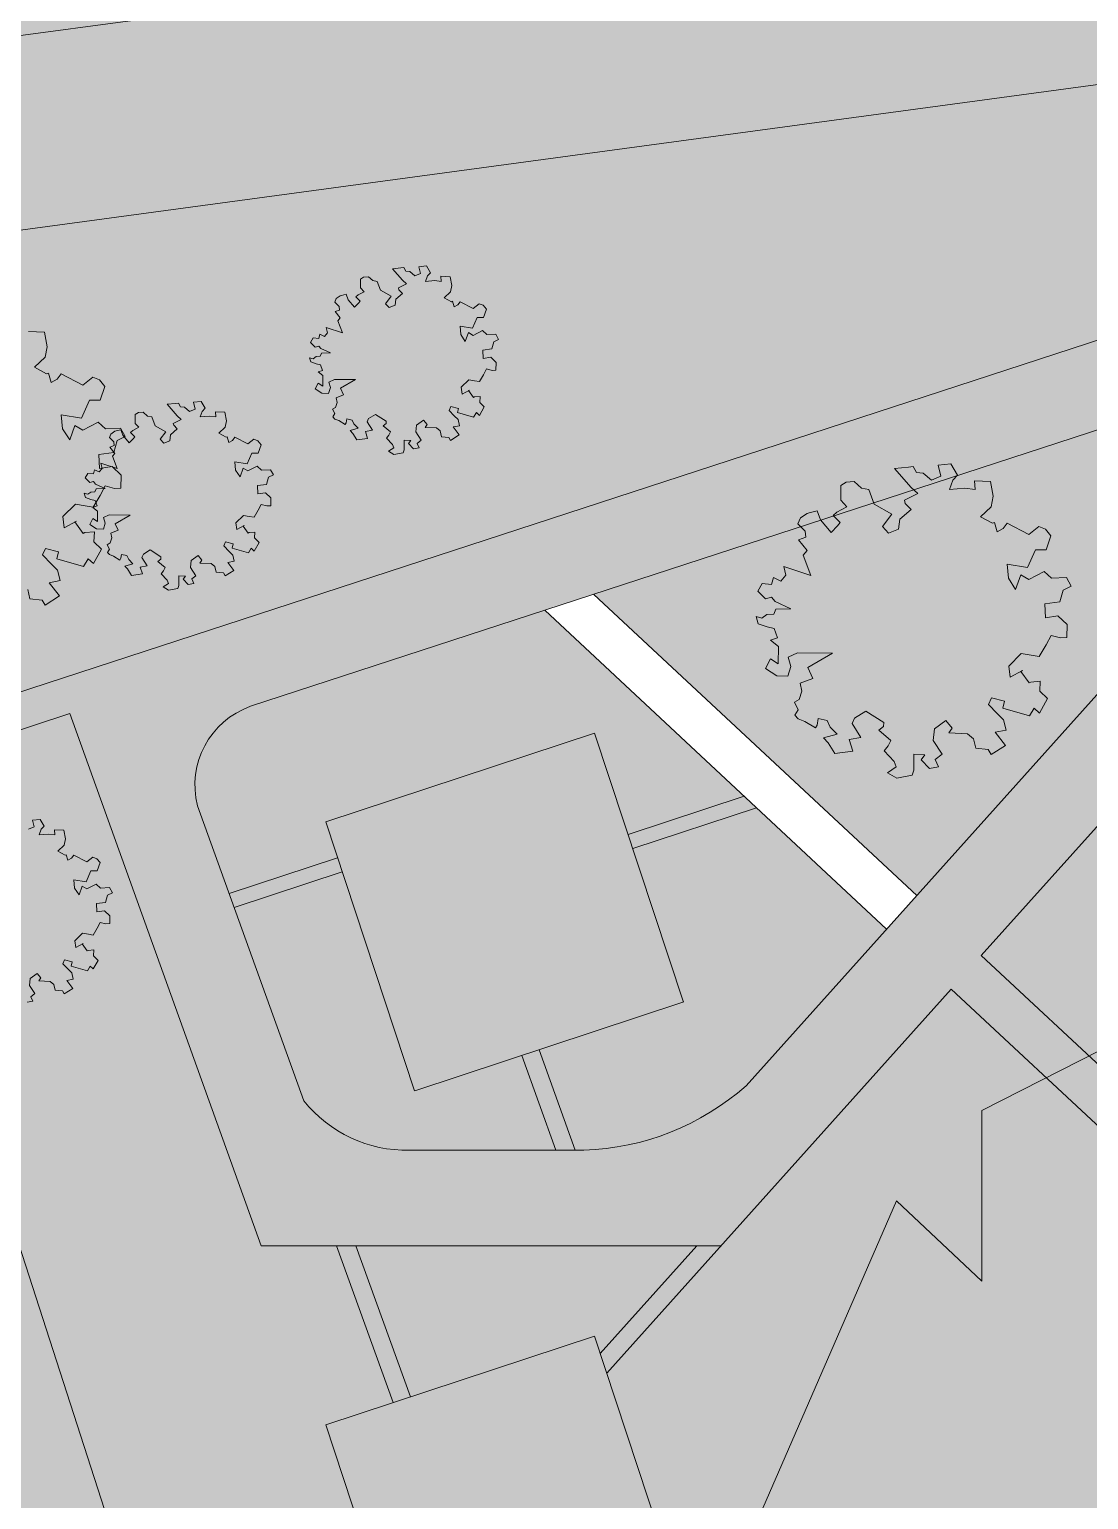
# Model space of a CAD drawing. Header units: millimetres. Extents: x 145836 to 266027, y 108786 to 206069.
# Drawn here: x 164393 to 167572, y 135377 to 139788 of the extents above; entities that cross this region are included whole.
import ezdxf

# ---------------------------------------------------------------- set-up
doc = ezdxf.new("R2010")
doc.units = ezdxf.units.MM
doc.layers.get('0').update_dxf_attribs({"color": 250})

msp = doc.modelspace()

# ---------------------------------------------------------------- hatches: boundary and pattern name
at = {"lineweight": 20}
msp.add_hatch(color=254, dxfattribs=at).paths.add_polyline_path([(172099.6, 144007.3), (169946.1, 143727.9, -0.403942), (169378.6, 144089.5), (169328.2, 144480), (168943.8, 144430.1), (168989.9, 144048.5, -0.417647), (168697, 143565.8), (166931.1, 143323.9), (166931.1, 142306.7, -0.230552), (167124.4, 142051.3), (167176.9, 141662.2, -0.356031), (166931.1, 141319), (166931.1, 140849.1), (167005.1, 140859.1, -0.742749), (167102.2, 140139), (166931.1, 140115.9), (166931.1, 139532), (172099.6, 140229.3), (172099.6, 142002.4), (167989, 141459.1, -0.388424), (167590.2, 141702), (167548.1, 142014.2, -0.478579), (167927.7, 142499.5), (172099.6, 143041.6)])
h = msp.add_hatch(color=254, dxfattribs=at)
h.paths.add_polyline_path([(166931.1, 143323.9), (165591.1, 143140.4, -0.426777), (165305.4, 143332.3), (165225.8, 143947.7), (164631.7, 143870.6, -0.392832), (164896.2, 143672.9), (164943.4, 143308.2, -0.433966), (164737.1, 143029.6), (162176.7, 142697.4), (162176.7, 141752.3), (166692.5, 142339, -0.169222), (166931.1, 142306.7)])
h.paths.add_polyline_path([(166931.1, 140849.1), (166931.1, 141319, -0.06854), (166840.7, 141307.3), (162176.7, 140691), (162176.7, 140293.8), (162203.5, 140210.6)])
h.paths.add_polyline_path([(166931.1, 139532), (166931.1, 140115.9), (162429.1, 139508.6), (162536.4, 139175), (162633.9, 139208.2), (162633.9, 138677.5), (162636.5, 138678.4, -0.285443), (163002.8, 139002.1)])
h.paths.add_polyline_path([(162176.7, 142697.4), (158376.8, 142204.4, -0.336821), (158104.6, 142412.3), (158041.3, 142766, -0.372042), (158199.3, 143036), (157401.4, 142932.5, -0.386929), (157642.8, 142730), (157702.8, 142341.7, -0.418231), (157478.6, 142087.8), (156748.8, 141993.1), (156748.8, 141047), (162176.7, 141752.3)])
at = {"lineweight": 13}
h = msp.add_hatch(color=5, dxfattribs=at)
h.set_gradient(color1=(194, 223, 180), color2=(197, 224, 184), centered=1, one_color=1, tint=0.8)
h.paths.add_polyline_path([(166933.1, 141319.5, 0.354307), (167176.9, 141662.2), (167124.4, 142051.3, 0.374648), (166744.4, 142345.8), (155955.9, 140944, 0.443182), (155615.1, 140398), (158688.2, 131156, 0.375268), (159051, 130969.7), (159363, 131071.5, 0.375129), (159546.4, 131410.3), (156950.9, 139366.8, -0.572776), (157409.8, 140061), (160112.5, 140418.2), (160203.1, 140607.8), (161900.9, 141151.9), (162054.3, 140674.8)])
h.paths.add_polyline_path([(167102.2, 140139, 0.742749), (167005.1, 140859.1), (162203.5, 140210.6), (162429.1, 139508.6)])
h.paths.add_polyline_path([(157735.8, 139607.3, 0.43561), (157497.5, 139229.6), (158300.3, 136768.6, 0.322783), (158485.3, 136656.7), (158896.6, 136791.2), (158783.1, 137142.1), (159932.4, 137513.8), (159932.4, 139903.9)], flags=17)
at = {"lineweight": 20}
h = msp.add_hatch(color=256, dxfattribs=at)
h.set_gradient(color1=(194, 223, 180), color2=(197, 224, 184), centered=1, one_color=1, tint=0.8)
h.paths.add_polyline_path([(163540.4, 138680.9), (163876.9, 137640.8), (168111.9, 139022.3), (168586.2, 138580.3), (168722.6, 138716.8), (168565.4, 138854.1), (169124.2, 139494.4), (169764, 138935.4), (169205.2, 138295.1), (168763.7, 138680.9), (168626, 138543.2), (168038.6, 137888.3), (169430.7, 136591.1, 0.050246), (169464.5, 136620.6), (169470.8, 136627.6, 0.38277), (169464.5, 136926.9), (169225.4, 137152.2), (171272.5, 139434.4), (171272.5, 140117.7), (163002.8, 139002.1, 0.285443), (162636.5, 138678.4), (162787.3, 138729.7), (162787.3, 138437.3)])
at = {"lineweight": 20, "true_color": 0xfff1c7}
h = msp.add_hatch(color=254, dxfattribs=at)
h.paths.add_polyline_path([(168038.6, 137888.3), (168626, 138543.2), (168111.9, 139022.3), (163876.9, 137640.8), (163910.2, 137537.8), (164514.4, 137734.9), (165089.4, 136138.1), (166468.8, 136138.1), (167159.8, 136908.6), (167445.4, 136642.5), (167573.6, 136707.7), (167250, 137009.2), (167948.4, 137787.8), (169344.3, 136486.6), (169434.7, 136587.4)])
h.paths.add_polyline_path([(166544.2, 136618.5, -0.191587), (166007.7, 136425), (165533.8, 136425, -0.232235), (165217, 136573.2), (164914.5, 137413.2, -0.459959), (165069.7, 137761), (167979.3, 138710.2, -0.666423), (168227.1, 138494.7)], flags=16)
h.paths.add_polyline_path([(166575.9, 137452.5), (166204.2, 137329.9), (166356.4, 136869.5), (165549.5, 136603.3), (165282.8, 137410.2), (166089.7, 137676.4), (166190.2, 137372.3), (166538.6, 137487.3)], flags=0)
at = {"lineweight": 20}
h = msp.add_hatch(color=256, dxfattribs=at)
h.set_gradient(color1=(194, 223, 180), color2=(197, 224, 184), centered=1, one_color=1, tint=0.8)
h.paths.add_polyline_path([(167056.4, 137189.6), (168227.1, 138494.7, 0.566748), (168028, 138726.1), (166087.1, 138092.9)])
h.paths.add_polyline_path([(166089.7, 137676.4), (166190.2, 137372.3), (166538.6, 137487.3), (165940.3, 138045), (165057.1, 137756.9, 0.387234), (164898.1, 137458.8), (164993, 137195), (165318.5, 137302.4), (165282.8, 137410.2)])
h.paths.add_polyline_path([(165332.5, 137260), (165008.2, 137153), (165217, 136573.2, 0.22234), (165518.9, 136425), (165973.6, 136425), (165871.2, 136709.4), (165549.5, 136603.3)])
h.paths.add_polyline_path([(166575.9, 137452.5), (166204.2, 137329.9), (166356.4, 136869.5), (165923, 136726.6), (166031.6, 136425), (166057.7, 136425, 0.174836), (166544.2, 136618.5), (166966.1, 137088.8)])
h = msp.add_hatch(color=256, dxfattribs=at)
h.set_gradient(color1=(194, 223, 180), color2=(197, 224, 184), centered=1, one_color=1, tint=0.8)
h.paths.add_polyline_path([(168295.7, 137074.8), (169149.9, 136269.9), (169344.3, 136486.6), (167948.4, 137787.8), (167250, 137009.2), (167573.6, 136707.7)])
h = msp.add_hatch(color=256, dxfattribs=at)
h.set_gradient(color1=(194, 223, 180), color2=(197, 224, 184), centered=1, one_color=1, tint=0.8)
h.paths.add_polyline_path([(166396.5, 136138.1), (165373.6, 136138.1), (165536.8, 135685), (166089.7, 135867.3), (166106.9, 135815.3)], flags=17)
h.paths.add_polyline_path([(165549.5, 134794.2), (165282.8, 135601.2), (165485, 135667.9), (165315.6, 136138.1), (165089.4, 136138.1), (164514.4, 137734.9), (163910.2, 137537.8), (165600.4, 132312.6), (165813.4, 132550.1, 0.38277), (165807.2, 132849.4), (165568.1, 133074.7), (166528.4, 134145.3), (166528.4, 135199.1), (166996.3, 136273.1), (167251.5, 136032.6), (167251.5, 136543.9), (167445.4, 136642.5), (167159.8, 136908.6), (166126.4, 135756.4), (166356.4, 135060.4)])
at = {"lineweight": 20, "true_color": 0xbf9e7d}
h = msp.add_hatch(color=33, dxfattribs=at)
h.paths.add_polyline_path([(166089.7, 137676.4), (165282.8, 137410.2), (165549.5, 136603.3), (166356.4, 136869.5)])
h.paths.add_polyline_path([(165332.5, 137260), (165318.5, 137302.4), (164993, 137195), (165008.2, 137153)])
h.paths.add_polyline_path([(165923, 136726.6), (165871.2, 136709.4), (165973.6, 136425), (166031.6, 136425)])
h.paths.add_polyline_path([(166575.9, 137452.5), (166538.6, 137487.3), (166190.2, 137372.3), (166204.2, 137329.9)])
h.paths.add_polyline_path([(165373.6, 136138.1), (165315.6, 136138.1), (165485, 135667.9), (165536.8, 135685)])
h.paths.add_polyline_path([(166089.7, 135867.3), (165282.8, 135601.2), (165549.5, 134794.2), (166356.4, 135060.4)])
h.paths.add_polyline_path([(166468.8, 136138.1), (166396.5, 136138.1), (166106.9, 135815.3), (166126.4, 135756.4)])
at = {"lineweight": 20}
h = msp.add_hatch(color=256, dxfattribs=at)
h.set_gradient(color1=(194, 223, 180), color2=(197, 224, 184), centered=1, one_color=1, tint=0.8)
h.paths.add_polyline_path([(163910.2, 137537.8), (163054.9, 137258.8, 0.38277), (163323.1, 137125.8), (163635.3, 137227.7), (164874.1, 133787.7), (164564, 133656.6, 0.35404), (164444, 133401.4), (164883.3, 132181.2, 0.532278), (165397.2, 132086.1), (165600.4, 132312.6)])
at = {"lineweight": 13}
h = msp.add_hatch(color=252, dxfattribs=at)
h.paths.add_polyline_path([(168295.7, 137074.8), (167573.6, 136707.7), (168646.1, 135708.2), (169149.9, 136269.9)])
h.paths.add_polyline_path([(167573.6, 136707.7), (167445.4, 136642.5), (168555.7, 135607.4), (168646.1, 135708.2)])
h.paths.add_polyline_path([(167445.4, 136642.5), (167251.5, 136543.9), (167251.5, 136032.6), (166996.3, 136273.1), (166528.4, 135199.1), (166528.4, 134145.3), (167889.2, 135662.4), (168147.5, 135424.3, 0.390675), (168405.4, 135439.8), (168555.7, 135607.4)])
h.paths.add_polyline_path([(169582.5, 135862.3), (169149.9, 136269.9), (168405.4, 135439.8, -0.390675), (168147.5, 135424.3), (167889.2, 135662.4), (166528.4, 134145.3), (166528.4, 132466.6), (168871.7, 135079.1, -0.421045), (169358.6, 135101.2), (169603.6, 134872.9), (169603.6, 135362), (169592.5, 135372.3, -0.2962)])
h.paths.add_polyline_path([(169603.6, 135842.4), (169582.5, 135862.3, 0.2962), (169592.5, 135372.3), (169603.6, 135362)])
h.paths.add_polyline_path([(168872.9, 135080.5), (166528.4, 132466.6), (166528.4, 132264.6), (166829.9, 132600.7), (167217.8, 132235.1), (167473, 132505.9), (167078.4, 132877.8), (168968.5, 134985, -0.38902), (169264.6, 135004.4), (169603.6, 134688.4), (169603.6, 134872.9), (169357.9, 135101.9, 0.418549)])
h.paths.add_polyline_path([(169603.6, 134688.4), (169264.6, 135004.4, 0.38902), (168968.5, 134985), (167078.4, 132877.8), (167473, 132505.9), (167539.7, 132443.2), (167949, 132877.6), (167874.8, 132951.8), (168219.4, 133317.5), (169603.6, 132013.2)])
h.paths.add_polyline_path([(167217.8, 132235.1), (166829.9, 132600.7), (166528.4, 132264.6), (166528.4, 131369.9), (167284.5, 132172.3)])

# ---------------------------------------------------------------- linework, layer by layer
at = {"lineweight": 20}
for p, q in [((163002.8, 139002.1), (172341, 140261.8)), ((161939.3, 139442.5), (167102.2, 140139)), ((168111.9, 139022.3), (163018.2, 137360.7)), ((168028, 138726.1), (165057.1, 137756.9)), ((163540.4, 138680.9), (166618.2, 129166.3)), ((166544.2, 136618.5), (168227.1, 138494.7)), ((166087.1, 138092.9), (167056.4, 137189.6)), ((165940.3, 138045), (166966.1, 137088.8)), ((167250, 137009.2), (167948.4, 137787.8)), ((164514.4, 137734.9), (163054.9, 137258.8)), ((164514.4, 137734.9), (165089.4, 136138.1)), ((165282.8, 137410.2), (166089.7, 137676.4)), ((166356.4, 136869.5), (166089.7, 137676.4)), ((164898.1, 137458.8), (165217, 136573.2)), ((166190.2, 137372.3), (166538.6, 137487.3)), ((166204.2, 137329.9), (166575.9, 137452.5)), ((165549.5, 136603.3), (165282.8, 137410.2)), ((164993, 137195), (165318.5, 137302.4)), ((165008.2, 137153), (165332.5, 137260)), ((167250, 137009.2), (168646.1, 135708.2)), ((166126.4, 135756.4), (167159.8, 136908.6)), ((167159.8, 136908.6), (168555.7, 135607.4)), ((165550.5, 136603.7), (166357.4, 136869.8)), ((165871.2, 136709.4), (165973.6, 136425)), ((165923, 136726.6), (166031.6, 136425)), ((166057.7, 136425), (165518.9, 136425)), ((166468.8, 136138.1), (165089.4, 136138.1)), ((165315.6, 136138.1), (165485, 135667.9)), ((165373.6, 136138.1), (165536.8, 135685)), ((166106.9, 135815.3), (166396.5, 136138.1)), ((165282.8, 135601.2), (166089.7, 135867.3)), ((166356.4, 135060.4), (166089.7, 135867.3)), ((165549.5, 134794.2), (165282.8, 135601.2))]:
    msp.add_line(p, q, dxfattribs=at)
at = {"lineweight": 13}
for p, q in [((165396.6, 139044.8), (165387.1, 139038.8)), ((165387.1, 139038.8), (165387.1, 139012.6)), ((165410.9, 139046), (165396.6, 139044.8)), ((165424.1, 139034.1), (165410.9, 139046)), ((165508.7, 139072.2), (165483.6, 139069.8)), ((165483.6, 139069.8), (165513.4, 139035.3)), ((165517, 139073.4), (165508.7, 139072.2)), ((165523, 139062.6), (165517, 139073.4)), ((165534.9, 139061.5), (165523, 139062.6)), ((165550.4, 139048.4), (165534.9, 139061.5)), ((165567.1, 139055.5), (165550.4, 139048.4)), ((165584.9, 139078.1), (165562.3, 139075.7)), ((165562.3, 139075.7), (165567.1, 139055.5)), ((165582.5, 139031.7), (165588.5, 139048.4)), ((165596.8, 139057.9), (165584.9, 139078.1)), ((165588.5, 139048.4), (165596.8, 139057.9)), ((165656.4, 139046), (165627.8, 139047.2)), ((165627.8, 139047.2), (165629, 139031.7)), ((165661.2, 139019.8), (165656.4, 139046)), ((165397.8, 139000.7), (165380, 138991.2)), ((165387.1, 139012.6), (165397.8, 139000.7)), ((165437.2, 139031.7), (165424.1, 139034.1)), ((165446.7, 139005.5), (165437.2, 139031.7)), ((165478.9, 138987.6), (165446.7, 139005.5)), ((165513.4, 138996), (165493.2, 138978.1)), ((165525.3, 139024.5), (165501.5, 139012.6)), ((165501.5, 139012.6), (165502.7, 139006.7)), ((165502.7, 139006.7), (165513.4, 138996)), ((165513.4, 139035.3), (165525.3, 139024.5)), ((165610, 139034.1), (165582.5, 139031.7)), ((165629, 139031.7), (165610, 139034.1)), ((165638.6, 138982.9), (165657.6, 139000.7)), ((165657.6, 139000.7), (165661.2, 139019.8)), ((165314.4, 138980.5), (165309.7, 138969.8)), ((165309.7, 138969.8), (165322.8, 138956.7)), ((165326.3, 138988.8), (165314.4, 138980.5)), ((165322.8, 138956.7), (165324, 138946)), ((165329.9, 138990), (165326.3, 138988.8)), ((165344.2, 138993.6), (165329.9, 138990)), ((165350.2, 138976.9), (165344.2, 138993.6)), ((165369.2, 138954.3), (165350.2, 138976.9)), ((165381.2, 138966.2), (165369.2, 138954.3)), ((165380, 138991.2), (165372.8, 138985.3)), ((165372.8, 138985.3), (165385.9, 138972.2)), ((165385.9, 138972.2), (165381.2, 138966.2)), ((165462.2, 138965), (165478.9, 138987.6)), ((165472.9, 138953.1), (165462.2, 138965)), ((165490.8, 138960.3), (165472.9, 138953.1)), ((165493.2, 138978.1), (165490.8, 138960.3)), ((165660, 138971), (165638.6, 138982.9)), ((165663.6, 138972.2), (165660, 138971)), ((165668.3, 138955.5), (165663.6, 138972.2)), ((165679.1, 138961.4), (165668.3, 138955.5)), ((165686.2, 138971), (165679.1, 138961.4)), ((165725.5, 138950.7), (165686.2, 138971)), ((165743.4, 138965), (165725.5, 138950.7)), ((165755.3, 138960.3), (165743.4, 138965)), ((165764.9, 138948.3), (165755.3, 138960.3)), ((165324, 138946), (165310.8, 138941.2)), ((165310.8, 138941.2), (165326.3, 138922.2)), ((165326.3, 138922.2), (165319.2, 138913.8)), ((165319.2, 138913.8), (165332.9, 138877.2)), ((165723.2, 138891.2), (165737.5, 138923.3)), ((165737.5, 138923.3), (165756.5, 138923.3)), ((165756.5, 138923.3), (165764.9, 138948.3)), ((164438.8, 138879.5), (164391.1, 138881.5)), ((164446.8, 138835.9), (164438.8, 138879.5)), ((165245.5, 138862.4), (165237.3, 138849)), ((165261.8, 138860.9), (165245.5, 138862.4)), ((165265.6, 138873.6), (165261.8, 138860.9)), ((165279, 138866.9), (165265.6, 138873.6)), ((165287.9, 138877.3), (165279, 138866.9)), ((165332.9, 138877.2), (165284.2, 138893.5)), ((165284.2, 138893.5), (165287.9, 138877.3)), ((165688.6, 138872.2), (165686.2, 138897.2)), ((165686.2, 138897.2), (165723.2, 138891.2)), ((165701.7, 138851.9), (165688.6, 138872.2)), ((165711.2, 138878.1), (165701.7, 138851.9)), ((165725.5, 138869.8), (165711.2, 138878.1)), ((165753, 138884.1), (165725.5, 138869.8)), ((165766.1, 138872.2), (165753, 138884.1)), ((165793.5, 138873.3), (165766.1, 138872.2)), ((165801.8, 138857.9), (165793.5, 138873.3)), ((164440.8, 138804.1), (164446.8, 138835.9)), ((165237.3, 138849), (165251.4, 138834.9)), ((165251.4, 138834.9), (165261.8, 138837.9)), ((165261.8, 138837.9), (165268.5, 138830.4)), ((165268.5, 138830.4), (165296.9, 138817.2)), ((165754.1, 138825.7), (165781.6, 138829.3)), ((165755.3, 138800.7), (165754.1, 138825.7)), ((165781.6, 138829.3), (165787.5, 138850.7)), ((165787.5, 138850.7), (165801.8, 138857.9)), ((164409, 138774.3), (164440.8, 138804.1)), ((164444.8, 138754.5), (164409, 138774.3)), ((165244.7, 138799.9), (165234.3, 138802.9)), ((165234.3, 138802.9), (165238, 138790.3)), ((165238, 138790.3), (165254.4, 138784.3)), ((165253.6, 138806.6), (165244.7, 138799.9)), ((165266.3, 138807.4), (165253.6, 138806.6)), ((165254.4, 138784.3), (165267, 138781.3)), ((165270, 138816.3), (165266.3, 138807.4)), ((165267, 138781.3), (165273, 138765)), ((165296.9, 138817.2), (165270, 138816.3)), ((165778, 138804.3), (165755.3, 138800.7)), ((165794.7, 138788.8), (165778, 138804.3)), ((165793.8, 138765.4), (165794.7, 138788.8)), ((164450.7, 138756.5), (164444.8, 138754.5)), ((164458.7, 138728.7), (164450.7, 138756.5)), ((164476.5, 138738.6), (164458.7, 138728.7)), ((164488.5, 138754.5), (164476.5, 138738.6)), ((164554, 138720.8), (164488.5, 138754.5)), ((164583.8, 138744.6), (164554, 138720.8)), ((164603.7, 138736.6), (164583.8, 138744.6)), ((164619.5, 138716.8), (164603.7, 138736.6)), ((165273, 138765), (165260.3, 138760.5)), ((165260.3, 138760.5), (165274.5, 138749.3)), ((165274.5, 138749.3), (165273.8, 138717.8)), ((165292.4, 138729.8), (165308.8, 138737.9)), ((165296.8, 138713.4), (165292.4, 138729.8)), ((165308.8, 138737.9), (165372.2, 138737.1)), ((165372.2, 138737.1), (165327.4, 138711.1)), ((165689.6, 138714.1), (165711.9, 138736.4)), ((165711.9, 138736.4), (165729.8, 138733.4)), ((165729.8, 138733.4), (165743.9, 138731.2)), ((165743.9, 138731.2), (165756.6, 138752)), ((165756.6, 138752), (165765.5, 138769.1)), ((165765.5, 138769.1), (165782.7, 138764.7)), ((165782.7, 138764.7), (165793.8, 138765.4)), ((164605.6, 138675.1), (164619.5, 138716.8)), ((165260.4, 138726.8), (165251.4, 138709.7)), ((165251.4, 138709.7), (165271.5, 138696.3)), ((165273.8, 138717.8), (165260.4, 138726.8)), ((165271.5, 138696.3), (165291.6, 138695.5)), ((165291.6, 138695.5), (165296.8, 138713.4)), ((165336.3, 138691.8), (165314, 138682.9)), ((165327.4, 138711.1), (165336.3, 138691.8)), ((165691.8, 138694), (165689.6, 138714.1)), ((165714.1, 138705.9), (165691.8, 138694)), ((165711.2, 138704.4), (165714.1, 138705.9)), ((165726.1, 138683.6), (165711.2, 138704.4)), ((165729, 138685.1), (165726.1, 138683.6)), ((165746.2, 138686.5), (165729, 138685.1)), ((165745.4, 138668.7), (165746.2, 138686.5)), ((164550, 138621.6), (164573.9, 138675.1)), ((164573.9, 138675.1), (164605.6, 138675.1)), ((164832.4, 138665.5), (164807.4, 138663.1)), ((164807.4, 138663.1), (164837.2, 138628.5)), ((164840.8, 138666.6), (164832.4, 138665.5)), ((164846.7, 138655.9), (164840.8, 138666.6)), ((164858.6, 138654.7), (164846.7, 138655.9)), ((164874.1, 138641.6), (164858.6, 138654.7)), ((164890.8, 138648.8), (164874.1, 138641.6)), ((164908.7, 138671.4), (164886, 138669)), ((164886, 138669), (164890.8, 138648.8)), ((164906.3, 138625), (164912.3, 138641.6)), ((164920.6, 138651.2), (164908.7, 138671.4)), ((164912.3, 138641.6), (164920.6, 138651.2)), ((165311.7, 138653.9), (165303.6, 138648.6)), ((165303.6, 138648.6), (165310.3, 138635.3)), ((165317, 138668.7), (165311.7, 138653.9)), ((165314, 138682.9), (165317, 138668.7)), ((165653.1, 138644.9), (165658.3, 138656.8)), ((165668.7, 138628.5), (165653.1, 138644.9)), ((165658.3, 138656.8), (165681.4, 138650.8)), ((165681.4, 138650.8), (165678.4, 138638.2)), ((165744.7, 138629.2), (165758.8, 138655.3)), ((165758.8, 138655.3), (165745.4, 138668.7)), ((164492.4, 138589.8), (164488.5, 138631.5)), ((164488.5, 138631.5), (164550, 138621.6)), ((164530.2, 138599.7), (164514.3, 138556.1)), ((164554, 138585.8), (164530.2, 138599.7)), ((164599.7, 138609.6), (164554, 138585.8)), ((164621.5, 138589.8), (164599.7, 138609.6)), ((164720.4, 138638.1), (164710.9, 138632.1)), ((164710.9, 138632.1), (164710.9, 138605.9)), ((164710.9, 138605.9), (164721.6, 138594)), ((164734.7, 138639.3), (164720.4, 138638.1)), ((164747.8, 138627.4), (164734.7, 138639.3)), ((164760.9, 138625), (164747.8, 138627.4)), ((164770.4, 138598.8), (164760.9, 138625)), ((164802.6, 138580.9), (164770.4, 138598.8)), ((164849.1, 138617.8), (164825.3, 138605.9)), ((164825.3, 138605.9), (164826.5, 138600)), ((164826.5, 138600), (164837.2, 138589.3)), ((164837.2, 138628.5), (164849.1, 138617.8)), ((164933.7, 138627.4), (164906.3, 138625)), ((164952.8, 138625), (164933.7, 138627.4)), ((164980.2, 138639.3), (164951.6, 138640.5)), ((164951.6, 138640.5), (164952.8, 138625)), ((164984.9, 138613.1), (164980.2, 138639.3)), ((164981.4, 138594), (164984.9, 138613.1)), ((165310.3, 138635.3), (165304.3, 138625.6)), ((165304.3, 138625.6), (165310.3, 138618.9)), ((165310.3, 138618.9), (165322.2, 138614.4)), ((165322.2, 138614.4), (165341.5, 138602.5)), ((165341.5, 138602.5), (165344.5, 138607.7)), ((165344.5, 138607.7), (165346, 138619.6)), ((165346, 138619.6), (165362.4, 138615.9)), ((165362.4, 138615.9), (165367.6, 138604)), ((165367.6, 138604), (165380.3, 138591.4)), ((165407.1, 138610.6), (165411.6, 138620.2)), ((165422.8, 138585.3), (165407.1, 138610.6)), ((165411.6, 138620.2), (165431.7, 138632.9)), ((165431.7, 138632.9), (165464.5, 138612.1)), ((165463.7, 138605.4), (165455.6, 138598.7)), ((165455.6, 138598.7), (165477.2, 138580.1)), ((165464.5, 138612.1), (165463.7, 138605.4)), ((165553.1, 138580.1), (165555.4, 138600.9)), ((165555.4, 138600.9), (165576.2, 138615.8)), ((165576.2, 138615.8), (165587.4, 138602.4)), ((165587.4, 138602.4), (165581.4, 138593.5)), ((165665, 138595), (165684.4, 138598.7)), ((165679.9, 138617.3), (165668.7, 138628.5)), ((165678.4, 138638.2), (165726.8, 138624)), ((165684.4, 138598.7), (165679.9, 138617.3)), ((165726.8, 138624), (165735, 138638.2)), ((165735, 138638.2), (165744.7, 138629.2)), ((164514.3, 138556.1), (164492.4, 138589.8)), ((164667.2, 138591.8), (164621.5, 138589.8)), ((164638.2, 138573.8), (164633.4, 138563.1)), ((164633.4, 138563.1), (164646.5, 138550)), ((164650.1, 138582.1), (164638.2, 138573.8)), ((164647.3, 138518.4), (164657.3, 138554.1)), ((164653.7, 138583.3), (164650.1, 138582.1)), ((164668, 138586.9), (164653.7, 138583.3)), ((164657.3, 138554.1), (164681.1, 138566)), ((164681.1, 138566), (164667.2, 138591.8)), ((164673.9, 138570.2), (164668, 138586.9)), ((164693, 138547.6), (164673.9, 138570.2)), ((164704.9, 138559.5), (164693, 138547.6)), ((164703.7, 138584.5), (164696.6, 138578.5)), ((164696.6, 138578.5), (164709.7, 138565.4)), ((164721.6, 138594), (164703.7, 138584.5)), ((164709.7, 138565.4), (164704.9, 138559.5)), ((164785.9, 138558.3), (164802.6, 138580.9)), ((164796.7, 138546.4), (164785.9, 138558.3)), ((164814.5, 138553.5), (164796.7, 138546.4)), ((164816.9, 138571.4), (164814.5, 138553.5)), ((164837.2, 138589.3), (164816.9, 138571.4)), ((164962.3, 138576.2), (164981.4, 138594)), ((164983.8, 138564.3), (164962.3, 138576.2)), ((164987.3, 138565.4), (164983.8, 138564.3)), ((164992.1, 138548.8), (164987.3, 138565.4)), ((165002.8, 138554.7), (164992.1, 138548.8)), ((165010, 138564.3), (165002.8, 138554.7)), ((165049.3, 138544), (165010, 138564.3)), ((165067.2, 138558.3), (165049.3, 138544)), ((165079.1, 138553.5), (165067.2, 138558.3)), ((165088.6, 138541.6), (165079.1, 138553.5)), ((165380.3, 138591.4), (165355.7, 138584.7)), ((165355.7, 138584.7), (165363.9, 138575.7)), ((165363.9, 138575.7), (165375.9, 138556.2)), ((165375.9, 138556.2), (165408.6, 138560.7)), ((165401.9, 138581.5), (165422.8, 138585.3)), ((165408.6, 138560.7), (165401.9, 138581.5)), ((165471.9, 138570.4), (165465.2, 138561.5)), ((165465.2, 138561.5), (165483.1, 138542.1)), ((165477.2, 138580.1), (165471.9, 138570.4)), ((165518.1, 138526.5), (165518.1, 138555.5)), ((165518.1, 138555.5), (165538.2, 138554)), ((165538.2, 138554), (165531.5, 138545.1)), ((165569.5, 138555.5), (165553.1, 138580.1)), ((165556.8, 138545.8), (165569.5, 138555.5)), ((165581.4, 138593.5), (165614.9, 138592)), ((165614.9, 138592), (165626.1, 138583)), ((165626.1, 138583), (165629.8, 138565.9)), ((165629.8, 138565.9), (165652.2, 138563.7)), ((165652.2, 138563.7), (165657.4, 138554.8)), ((165657.4, 138554.8), (165683.6, 138571.2)), ((165683.6, 138571.2), (165665, 138595)), ((164601.7, 138512.4), (164647.3, 138518.4)), ((164603.7, 138470.8), (164601.7, 138512.4)), ((164647.7, 138539.3), (164634.6, 138534.5)), ((164634.6, 138534.5), (164650.1, 138515.4)), ((164650.1, 138515.4), (164642.9, 138507.1)), ((164646.5, 138550), (164647.7, 138539.3)), ((165046.9, 138484.5), (165061.2, 138516.6)), ((165061.2, 138516.6), (165080.3, 138516.6)), ((165080.3, 138516.6), (165088.6, 138541.6)), ((165486.8, 138532.4), (165471.2, 138522)), ((165471.2, 138522), (165487.6, 138512.3)), ((165483.1, 138542.1), (165486.8, 138532.4)), ((165487.6, 138512.3), (165515.1, 138517.6)), ((165515.1, 138517.6), (165518.1, 138526.5)), ((165531.5, 138545.1), (165546.4, 138529.5)), ((165546.4, 138529.5), (165562.8, 138532.4)), ((165562.8, 138532.4), (165556.8, 138545.8)), ((164589.3, 138466.9), (164585.6, 138454.2)), ((164602.7, 138460.2), (164589.3, 138466.9)), ((164611.7, 138470.6), (164602.7, 138460.2)), ((164641.4, 138476.7), (164603.7, 138470.8)), ((164656.6, 138470.5), (164608, 138486.8)), ((164608, 138486.8), (164611.7, 138470.6)), ((164669.2, 138450.9), (164641.4, 138476.7)), ((164642.9, 138507.1), (164656.6, 138470.5)), ((165012.4, 138465.4), (165010, 138490.4)), ((165010, 138490.4), (165046.9, 138484.5)), ((165025.5, 138445.2), (165012.4, 138465.4)), ((165035, 138471.4), (165025.5, 138445.2)), ((165049.3, 138463.1), (165035, 138471.4)), ((165076.7, 138477.3), (165049.3, 138463.1)), ((165089.8, 138465.4), (165076.7, 138477.3)), ((165117.2, 138466.6), (165089.8, 138465.4)), ((165125.6, 138451.2), (165117.2, 138466.6)), ((167031.7, 138474.7), (166990, 138470.8)), ((166990, 138470.8), (167039.6, 138413.2)), ((167045.6, 138476.7), (167031.7, 138474.7)), ((167055.5, 138458.9), (167045.6, 138476.7)), ((167158.8, 138484.7), (167121.1, 138480.7)), ((167121.1, 138480.7), (167129, 138447)), ((167178.7, 138450.9), (167158.8, 138484.7)), ((164569.2, 138455.7), (164561, 138442.3)), ((164561, 138442.3), (164575.2, 138428.2)), ((164585.6, 138454.2), (164569.2, 138455.7)), ((164575.2, 138428.2), (164585.6, 138431.2)), ((164585.6, 138431.2), (164592.3, 138423.7)), ((164592.3, 138423.7), (164620.7, 138410.4)), ((164667.8, 138411.9), (164669.2, 138450.9)), ((165077.9, 138419), (165105.3, 138422.6)), ((165105.3, 138422.6), (165111.3, 138444)), ((165111.3, 138444), (165125.6, 138451.2)), ((166845, 138429.1), (166829.1, 138419.2)), ((166868.8, 138431.1), (166845, 138429.1)), ((166890.7, 138411.2), (166868.8, 138431.1)), ((167075.4, 138456.9), (167055.5, 138458.9)), ((167101.2, 138435.1), (167075.4, 138456.9)), ((167129, 138447), (167101.2, 138435.1)), ((167154.8, 138407.3), (167164.8, 138435.1)), ((167164.8, 138435.1), (167178.7, 138450.9)), ((167278, 138431.1), (167230.3, 138433.1)), ((167230.3, 138433.1), (167232.3, 138407.3)), ((167285.9, 138387.4), (167278, 138431.1)), ((164568.5, 138393.2), (164558, 138396.2)), ((164558, 138396.2), (164561.8, 138383.5)), ((164561.8, 138383.5), (164578.1, 138377.6)), ((164577.4, 138399.9), (164568.5, 138393.2)), ((164590.1, 138400.7), (164577.4, 138399.9)), ((164578.1, 138377.6), (164590.8, 138374.6)), ((164584.7, 138354.9), (164605.8, 138389.6)), ((164593.8, 138409.6), (164590.1, 138400.7)), ((164620.7, 138410.4), (164593.8, 138409.6)), ((164605.8, 138389.6), (164620.7, 138418.1)), ((164620.7, 138418.1), (164649.2, 138410.7)), ((164649.2, 138410.7), (164667.8, 138411.9)), ((165079.1, 138394), (165077.9, 138419)), ((165101.7, 138397.6), (165079.1, 138394)), ((165118.4, 138382.1), (165101.7, 138397.6)), ((165117.6, 138358.7), (165118.4, 138382.1)), ((166829.1, 138419.2), (166829.1, 138375.5)), ((166912.5, 138407.3), (166890.7, 138411.2)), ((166928.4, 138363.6), (166912.5, 138407.3)), ((167059.5, 138395.4), (167019.8, 138375.5)), ((167039.6, 138413.2), (167059.5, 138395.4)), ((167200.5, 138411.2), (167154.8, 138407.3)), ((167232.3, 138407.3), (167200.5, 138411.2)), ((167279.9, 138355.7), (167285.9, 138387.4)), ((164494, 138326.3), (164531.3, 138363.5)), ((164531.3, 138363.5), (164561.1, 138358.6)), ((164561.1, 138358.6), (164584.7, 138354.9)), ((164596.8, 138358.2), (164584.1, 138353.8)), ((164584.1, 138353.8), (164598.3, 138342.6)), ((164590.8, 138374.6), (164596.8, 138358.2)), ((164598.3, 138342.6), (164597.5, 138311.1)), ((165067.7, 138324.5), (165080.4, 138345.3)), ((165080.4, 138345.3), (165089.3, 138362.4)), ((165089.3, 138362.4), (165106.4, 138358)), ((165106.4, 138358), (165117.6, 138358.7)), ((166727.8, 138335.8), (166708, 138322)), ((166733.8, 138337.8), (166727.8, 138335.8)), ((166757.6, 138343.8), (166733.8, 138337.8)), ((166767.5, 138316), (166757.6, 138343.8)), ((166817.2, 138339.8), (166805.3, 138329.9)), ((166847, 138355.7), (166817.2, 138339.8)), ((166829.1, 138375.5), (166847, 138355.7)), ((166982, 138333.9), (166928.4, 138363.6)), ((166954.2, 138296.2), (166982, 138333.9)), ((167039.6, 138347.7), (167005.9, 138318)), ((167019.8, 138375.5), (167021.8, 138365.6)), ((167021.8, 138365.6), (167039.6, 138347.7)), ((167248.2, 138325.9), (167279.9, 138355.7)), ((164497.8, 138292.9), (164494, 138326.3)), ((164535, 138312.7), (164497.8, 138292.9)), ((164530, 138310.2), (164535, 138312.7)), ((164554.9, 138275.5), (164530, 138310.2)), ((164584.1, 138320.1), (164575.2, 138302.9)), ((164575.2, 138302.9), (164595.3, 138289.6)), ((164597.5, 138311.1), (164584.1, 138320.1)), ((164595.3, 138289.6), (164615.4, 138288.8)), ((164615.4, 138288.8), (164620.6, 138306.7)), ((164616.1, 138323), (164632.5, 138331.2)), ((164620.6, 138306.7), (164616.1, 138323)), ((164632.5, 138331.2), (164696, 138330.4)), ((164696, 138330.4), (164651.1, 138304.4)), ((164651.1, 138304.4), (164660.1, 138285.1)), ((165013.3, 138307.4), (165035.7, 138329.7)), ((165015.6, 138287.3), (165013.3, 138307.4)), ((165037.9, 138299.2), (165015.6, 138287.3)), ((165034.9, 138297.7), (165037.9, 138299.2)), ((165049.8, 138276.9), (165034.9, 138297.7)), ((165035.7, 138329.7), (165053.5, 138326.7)), ((165053.5, 138326.7), (165067.7, 138324.5)), ((166708, 138322), (166700, 138304.1)), ((166700, 138304.1), (166721.9, 138282.3)), ((166799.3, 138278.3), (166767.5, 138316)), ((166819.2, 138298.1), (166799.3, 138278.3)), ((166805.3, 138329.9), (166827.1, 138308.1)), ((166827.1, 138308.1), (166819.2, 138298.1)), ((166972.1, 138276.3), (166954.2, 138296.2)), ((167001.9, 138288.2), (166972.1, 138276.3)), ((167005.9, 138318), (167001.9, 138288.2)), ((167283.9, 138306.1), (167248.2, 138325.9)), ((167289.9, 138308.1), (167283.9, 138306.1)), ((167297.8, 138280.3), (167289.9, 138308.1)), ((167315.7, 138290.2), (167297.8, 138280.3)), ((167327.6, 138306.1), (167315.7, 138290.2)), ((167393.2, 138272.3), (167327.6, 138306.1)), ((167422.9, 138296.2), (167393.2, 138272.3)), ((167442.8, 138288.2), (167422.9, 138296.2)), ((167458.7, 138268.4), (167442.8, 138288.2)), ((164559.8, 138278), (164554.9, 138275.5)), ((164588.4, 138280.5), (164559.8, 138278)), ((164587.1, 138250.7), (164588.4, 138280.5)), ((164609.5, 138228.4), (164587.1, 138250.7)), ((164635.5, 138247.1), (164627.3, 138241.9)), ((164640.7, 138262), (164635.5, 138247.1)), ((164660.1, 138285.1), (164637.7, 138276.2)), ((164637.7, 138276.2), (164640.7, 138262)), ((164976.8, 138238.2), (164982, 138250.1)), ((164982, 138250.1), (165005.1, 138244.1)), ((165005.1, 138244.1), (165002.1, 138231.5)), ((165052.8, 138278.3), (165049.8, 138276.9)), ((165069.9, 138279.8), (165052.8, 138278.3)), ((165068.4, 138222.5), (165082.6, 138248.6)), ((165069.2, 138262), (165069.9, 138279.8)), ((165082.6, 138248.6), (165069.2, 138262)), ((166723.8, 138264.4), (166702, 138256.5)), ((166702, 138256.5), (166727.8, 138224.7)), ((166721.9, 138282.3), (166723.8, 138264.4)), ((167444.8, 138226.7), (167458.7, 138268.4)), ((164433.2, 138211), (164441.9, 138230.8)), ((164459.3, 138183.7), (164433.2, 138211)), ((164441.9, 138230.8), (164480.4, 138220.9)), ((164480.4, 138220.9), (164475.4, 138199.8)), ((164475.4, 138199.8), (164556.1, 138176.3)), ((164556.1, 138176.3), (164569.8, 138199.8)), ((164569.8, 138199.8), (164585.9, 138185)), ((164585.9, 138185), (164609.5, 138228.4)), ((164627.3, 138241.9), (164634, 138228.5)), ((164634, 138228.5), (164628.1, 138218.9)), ((164628.1, 138218.9), (164634, 138212.2)), ((164634, 138212.2), (164645.9, 138207.7)), ((164645.9, 138207.7), (164665.3, 138195.8)), ((164665.3, 138195.8), (164668.3, 138201)), ((164668.3, 138201), (164669.8, 138212.9)), ((164669.8, 138212.9), (164686.1, 138209.2)), ((164686.1, 138209.2), (164691.4, 138197.3)), ((164730.9, 138203.9), (164735.4, 138213.5)), ((164746.5, 138178.6), (164730.9, 138203.9)), ((164735.4, 138213.5), (164755.5, 138226.2)), ((164755.5, 138226.2), (164788.2, 138205.3)), ((164788.2, 138205.3), (164787.5, 138198.6)), ((164879.1, 138194.2), (164900, 138209.1)), ((164900, 138209.1), (164911.1, 138195.7)), ((164992.5, 138221.8), (164976.8, 138238.2)), ((165003.6, 138210.6), (164992.5, 138221.8)), ((165002.1, 138231.5), (165050.6, 138217.3)), ((165008.1, 138192), (165003.6, 138210.6)), ((165050.6, 138217.3), (165058.8, 138231.5)), ((165058.8, 138231.5), (165068.4, 138222.5)), ((166727.8, 138224.7), (166715.9, 138210.8)), ((166715.9, 138210.8), (166738.7, 138149.9)), ((167389.2, 138173.1), (167413, 138226.7)), ((167413, 138226.7), (167444.8, 138226.7)), ((164477.9, 138165.1), (164459.3, 138183.7)), ((164485.4, 138134.1), (164477.9, 138165.1)), ((164704, 138184.6), (164679.4, 138177.9)), ((164679.4, 138177.9), (164687.6, 138169)), ((164687.6, 138169), (164699.6, 138149.5)), ((164691.4, 138197.3), (164704, 138184.6)), ((164725.7, 138174.8), (164746.5, 138178.6)), ((164732.4, 138154), (164725.7, 138174.8)), ((164787.5, 138198.6), (164779.3, 138191.9)), ((164779.3, 138191.9), (164800.9, 138173.3)), ((164795.7, 138163.7), (164789, 138154.7)), ((164800.9, 138173.3), (164795.7, 138163.7)), ((164876.9, 138173.3), (164879.1, 138194.2)), ((164893.3, 138148.8), (164876.9, 138173.3)), ((164911.1, 138195.7), (164905.2, 138186.7)), ((164905.2, 138186.7), (164938.7, 138185.3)), ((164938.7, 138185.3), (164949.9, 138176.3)), ((164949.9, 138176.3), (164953.6, 138159.2)), ((164953.6, 138159.2), (164975.9, 138157)), ((164975.9, 138157), (164981.1, 138148)), ((164981.1, 138148), (165007.4, 138164.5)), ((164988.7, 138188.3), (165008.1, 138192)), ((165007.4, 138164.5), (164988.7, 138188.3)), ((166738.7, 138149.9), (166657.7, 138176.9)), ((166657.7, 138176.9), (166663.8, 138150)), ((167331.6, 138141.4), (167327.6, 138183.1)), ((167327.6, 138183.1), (167389.2, 138173.1)), ((167438.8, 138161.2), (167393.2, 138137.4)), ((167460.7, 138141.4), (167438.8, 138161.2)), ((164453.1, 138127.9), (164485.4, 138134.1)), ((164484.1, 138088.2), (164453.1, 138127.9)), ((164699.6, 138149.5), (164732.4, 138154)), ((164789, 138154.7), (164806.9, 138135.4)), ((164810.6, 138125.7), (164794.9, 138115.3)), ((164794.9, 138115.3), (164811.3, 138105.6)), ((164806.9, 138135.4), (164810.6, 138125.7)), ((164838.9, 138110.8), (164841.9, 138119.8)), ((164841.9, 138119.8), (164841.9, 138148.8)), ((164841.9, 138148.8), (164862, 138147.3)), ((164862, 138147.3), (164855.3, 138138.4)), ((164855.3, 138138.4), (164870.2, 138122.7)), ((164870.2, 138122.7), (164886.6, 138125.7)), ((164880.6, 138139.1), (164893.3, 138148.8)), ((164886.6, 138125.7), (164880.6, 138139.1)), ((166593, 138125.2), (166579.3, 138102.9)), ((166620.3, 138122.7), (166593, 138125.2)), ((166626.5, 138143.8), (166620.3, 138122.7)), ((166648.9, 138132.6), (166626.5, 138143.8)), ((166663.8, 138150), (166648.9, 138132.6)), ((167353.4, 138107.7), (167331.6, 138141.4)), ((167369.3, 138151.3), (167353.4, 138107.7)), ((167393.2, 138137.4), (167369.3, 138151.3)), ((167506.4, 138143.4), (167460.7, 138141.4)), ((167496.4, 138105.7), (167520.3, 138117.6)), ((167520.3, 138117.6), (167506.4, 138143.4)), ((164388.3, 138107.9), (164394.5, 138079.4)), ((164394.5, 138079.4), (164431.7, 138075.7)), ((164431.7, 138075.7), (164440.4, 138060.8)), ((164440.4, 138060.8), (164484.1, 138088.2)), ((164811.3, 138105.6), (164838.9, 138110.8)), ((166579.3, 138102.9), (166602.9, 138079.3)), ((166602.9, 138079.3), (166620.3, 138084.3)), ((166620.3, 138084.3), (166631.5, 138071.9)), ((166631.5, 138071.9), (166678.8, 138049.7)), ((167440.8, 138064), (167486.5, 138070)), ((167486.5, 138070), (167496.4, 138105.7)), ((166591.8, 138021), (166574.4, 138026)), ((166574.4, 138026), (166580.6, 138004.9)), ((166606.7, 138032.2), (166591.8, 138021)), ((166627.8, 138033.4), (166606.7, 138032.2)), ((166634, 138048.3), (166627.8, 138033.4)), ((166678.8, 138049.7), (166634, 138048.3)), ((167442.8, 138022.3), (167440.8, 138064)), ((167480.5, 138028.3), (167442.8, 138022.3)), ((167508.4, 138002.5), (167480.5, 138028.3)), ((166580.6, 138004.9), (166607.9, 137995)), ((166607.9, 137995), (166629, 137990)), ((166629, 137990), (166638.9, 137962.7)), ((167507, 137963.5), (167508.4, 138002.5)), ((166638.9, 137962.7), (166617.8, 137955.3)), ((166617.8, 137955.3), (166641.4, 137936.7)), ((166641.4, 137936.7), (166640.2, 137884.2)), ((167423.8, 137906.4), (167444.9, 137941.2)), ((167444.9, 137941.2), (167459.8, 137969.7)), ((167459.8, 137969.7), (167488.4, 137962.2)), ((167488.4, 137962.2), (167507, 137963.5)), ((166617.8, 137899.1), (166602.9, 137870.6)), ((166640.2, 137884.2), (166617.8, 137899.1)), ((166671.2, 137904.1), (166698.5, 137917.7)), ((166678.7, 137876.8), (166671.2, 137904.1)), ((166698.5, 137917.7), (166804.2, 137916.2)), ((166804.2, 137916.2), (166729.6, 137873)), ((167333.2, 137877.9), (167370.4, 137915.1)), ((167370.4, 137915.1), (167400.2, 137910.2)), ((167400.2, 137910.2), (167423.8, 137906.4)), ((166602.9, 137870.6), (166636.5, 137848.2)), ((166636.5, 137848.2), (166670, 137847)), ((166670, 137847), (166678.7, 137876.8)), ((166729.6, 137873), (166744.5, 137840.8)), ((167336.9, 137844.4), (167333.2, 137877.9)), ((167374.2, 137864.3), (167336.9, 137844.4)), ((167369.2, 137861.8), (167374.2, 137864.3)), ((167394, 137827.1), (167369.2, 137861.8)), ((166744.5, 137840.8), (166707.2, 137825.9)), ((166707.2, 137825.9), (166712.2, 137802.4)), ((167399, 137829.6), (167394, 137827.1)), ((167427.5, 137832), (167399, 137829.6)), ((167426.3, 137802.3), (167427.5, 137832)), ((166703.5, 137777.6), (166689.8, 137768.9)), ((166689.8, 137768.9), (166701, 137746.6)), ((166712.2, 137802.4), (166703.5, 137777.6)), ((167272.4, 137762.6), (167281.1, 137782.4)), ((167298.4, 137735.3), (167272.4, 137762.6)), ((167281.1, 137782.4), (167319.5, 137772.5)), ((167319.5, 137772.5), (167314.6, 137751.4)), ((167425.1, 137736.5), (167448.6, 137779.9)), ((167448.6, 137779.9), (167426.3, 137802.3)), ((166701, 137746.6), (166691.1, 137730.4)), ((166691.1, 137730.4), (166701, 137719.3)), ((166701, 137719.3), (166720.9, 137711.8)), ((166758.1, 137700.7), (166760.6, 137720.5)), ((166760.6, 137720.5), (166787.9, 137714.3)), ((166862.5, 137705.4), (166869.9, 137721.5)), ((166869.9, 137721.5), (166903.5, 137742.6)), ((166903.5, 137742.6), (166958.1, 137707.9)), ((167317.1, 137716.7), (167298.4, 137735.3)), ((167314.6, 137751.4), (167395.3, 137727.9)), ((167324.5, 137685.7), (167317.1, 137716.7)), ((167395.3, 137727.9), (167408.9, 137751.4)), ((167408.9, 137751.4), (167425.1, 137736.5)), ((166720.9, 137711.8), (166753.1, 137692)), ((166753.1, 137692), (166758.1, 137700.7)), ((166817.7, 137673.4), (166776.7, 137662.2)), ((166787.9, 137714.3), (166796.6, 137694.5)), ((166796.6, 137694.5), (166817.7, 137673.4)), ((166888.6, 137663.2), (166862.5, 137705.4)), ((166956.8, 137696.7), (166943.2, 137685.6)), ((166943.2, 137685.6), (166979.2, 137654.6)), ((166958.1, 137707.9), (166956.8, 137696.7)), ((167105.8, 137654.6), (167109.5, 137689.3)), ((167109.5, 137689.3), (167144.3, 137714.1)), ((167144.3, 137714.1), (167162.9, 137691.8)), ((167162.9, 137691.8), (167153, 137676.9)), ((167153, 137676.9), (167208.8, 137674.4)), ((167208.8, 137674.4), (167227.4, 137659.5)), ((167292.2, 137679.5), (167324.5, 137685.7)), ((167323.3, 137639.8), (167292.2, 137679.5)), ((166776.7, 137662.2), (166790.4, 137647.3)), ((166790.4, 137647.3), (166810.4, 137614.9)), ((166853.8, 137657), (166888.6, 137663.2)), ((166865, 137622.3), (166853.8, 137657)), ((166970.5, 137638.4), (166959.3, 137623.6)), ((166979.2, 137654.6), (166970.5, 137638.4)), ((167133.1, 137613.6), (167105.8, 137654.6)), ((167227.4, 137659.5), (167233.6, 137631)), ((167233.6, 137631), (167270.9, 137627.3)), ((167270.9, 137627.3), (167279.6, 137612.4)), ((167279.6, 137612.4), (167323.3, 137639.8)), ((166810.4, 137614.9), (166865, 137622.3)), ((166959.3, 137623.6), (166989.1, 137591.3)), ((166989.1, 137591.3), (166995.3, 137575.2)), ((167047.4, 137565.3), (167047.4, 137613.6)), ((167047.4, 137613.6), (167081, 137611.2)), ((167081, 137611.2), (167069.8, 137596.3)), ((167069.8, 137596.3), (167094.6, 137570.2)), ((167112, 137597.5), (167133.1, 137613.6)), ((167121.9, 137575.2), (167112, 137597.5)), ((166995.3, 137575.2), (166969.2, 137557.8)), ((166969.2, 137557.8), (166996.6, 137541.7)), ((166996.6, 137541.7), (167042.5, 137550.4)), ((167042.5, 137550.4), (167047.4, 137565.3)), ((167094.6, 137570.2), (167121.9, 137575.2)), ((164425.5, 137417.6), (164402.9, 137415.3)), ((164402.9, 137415.3), (164407.6, 137395)), ((164437.4, 137397.4), (164425.5, 137417.6)), ((164407.6, 137395), (164390.9, 137387.9)), ((164423.1, 137371.2), (164429.1, 137387.9)), ((164450.5, 137373.6), (164423.1, 137371.2)), ((164429.1, 137387.9), (164437.4, 137397.4)), ((164469.6, 137371.2), (164450.5, 137373.6)), ((164497, 137385.5), (164468.4, 137386.7)), ((164468.4, 137386.7), (164469.6, 137371.2)), ((164501.8, 137359.3), (164497, 137385.5)), ((164479.1, 137322.4), (164498.2, 137340.2)), ((164500.6, 137310.5), (164479.1, 137322.4)), ((164498.2, 137340.2), (164501.8, 137359.3)), ((164504.1, 137311.7), (164500.6, 137310.5)), ((164508.9, 137295), (164504.1, 137311.7)), ((164519.6, 137301), (164508.9, 137295)), ((164526.8, 137310.5), (164519.6, 137301)), ((164566.1, 137290.2), (164526.8, 137310.5)), ((164584, 137304.5), (164566.1, 137290.2)), ((164595.9, 137299.8), (164584, 137304.5)), ((164605.4, 137287.9), (164595.9, 137299.8)), ((164597.1, 137262.9), (164605.4, 137287.9)), ((164529.2, 137211.7), (164526.8, 137236.7)), ((164526.8, 137236.7), (164563.7, 137230.7)), ((164563.7, 137230.7), (164578, 137262.9)), ((164578, 137262.9), (164597.1, 137262.9)), ((164542.3, 137191.4), (164529.2, 137211.7)), ((164551.8, 137217.6), (164542.3, 137191.4)), ((164566.1, 137209.3), (164551.8, 137217.6)), ((164593.5, 137223.6), (164566.1, 137209.3)), ((164606.6, 137211.7), (164593.5, 137223.6)), ((164634, 137212.9), (164606.6, 137211.7)), ((164622.1, 137168.8), (164628.1, 137190.2)), ((164628.1, 137190.2), (164642.4, 137197.4)), ((164642.4, 137197.4), (164634, 137212.9)), ((164594.7, 137165.2), (164622.1, 137168.8)), ((164595.9, 137140.2), (164594.7, 137165.2)), ((164618.5, 137143.8), (164595.9, 137140.2)), ((164635.2, 137128.3), (164618.5, 137143.8)), ((164597.2, 137091.5), (164606.1, 137108.7)), ((164606.1, 137108.7), (164623.2, 137104.2)), ((164623.2, 137104.2), (164634.4, 137104.9)), ((164634.4, 137104.9), (164635.2, 137128.3)), ((164530.1, 137053.6), (164552.5, 137075.9)), ((164532.4, 137033.5), (164530.1, 137053.6)), ((164552.5, 137075.9), (164570.4, 137072.9)), ((164570.4, 137072.9), (164584.5, 137070.7)), ((164584.5, 137070.7), (164597.2, 137091.5)), ((164554.7, 137045.4), (164532.4, 137033.5)), ((164551.7, 137043.9), (164554.7, 137045.4)), ((164566.6, 137023.1), (164551.7, 137043.9)), ((164569.6, 137024.6), (164566.6, 137023.1)), ((164586.7, 137026.1), (164569.6, 137024.6)), ((164586, 137008.2), (164586.7, 137026.1)), ((164493.6, 136984.4), (164498.9, 136996.3)), ((164509.3, 136968), (164493.6, 136984.4)), ((164498.9, 136996.3), (164521.9, 136990.3)), ((164520.5, 136956.9), (164509.3, 136968)), ((164521.9, 136990.3), (164519, 136977.7)), ((164519, 136977.7), (164567.4, 136963.6)), ((164567.4, 136963.6), (164575.6, 136977.7)), ((164575.6, 136977.7), (164585.3, 136968.8)), ((164585.3, 136968.8), (164599.4, 136994.8)), ((164599.4, 136994.8), (164586, 137008.2)), ((164393.7, 136919.6), (164395.9, 136940.4)), ((164395.9, 136940.4), (164416.8, 136955.3)), ((164416.8, 136955.3), (164428, 136941.9)), ((164428, 136941.9), (164422, 136933)), ((164422, 136933), (164455.5, 136931.5)), ((164455.5, 136931.5), (164466.7, 136922.5)), ((164466.7, 136922.5), (164470.4, 136905.4)), ((164505.6, 136934.5), (164524.9, 136938.3)), ((164524.2, 136910.7), (164505.6, 136934.5)), ((164524.9, 136938.3), (164520.5, 136956.9)), ((164410.1, 136895), (164393.7, 136919.6)), ((164397.4, 136885.3), (164410.1, 136895)), ((164403.4, 136872), (164397.4, 136885.3)), ((164470.4, 136905.4), (164492.7, 136903.2)), ((164492.7, 136903.2), (164498, 136894.3)), ((164498, 136894.3), (164524.2, 136910.7)), ((164387, 136869), (164403.4, 136872))]:
    msp.add_line(p, q, dxfattribs=at)
at = {"color": 252, "lineweight": 13}
for p, q in [((167251.5, 136543.9), (168295.7, 137074.8)), ((166996.3, 136273.1), (166528.4, 135199.1)), ((167251.5, 136032.6), (166996.3, 136273.1))]:
    msp.add_line(p, q, dxfattribs=at)
at = {"color": 252, "lineweight": 9}
msp.add_line((167251.5, 136032.6), (167251.5, 136543.9), dxfattribs=at)
at = {"lineweight": 20}
for centre, radius, start, end in [((165141.2, 137520.6), 250.9, 109.5804, 194.2528), ((166032.7, 137196.1), 771.5, 271.8572, 311.5257), ((165526.4, 136821.8), 396.9, 218.7809, 271.0782)]:
    msp.add_arc(centre, radius, start, end, dxfattribs=at)

doc.saveas('drawing.dxf')
